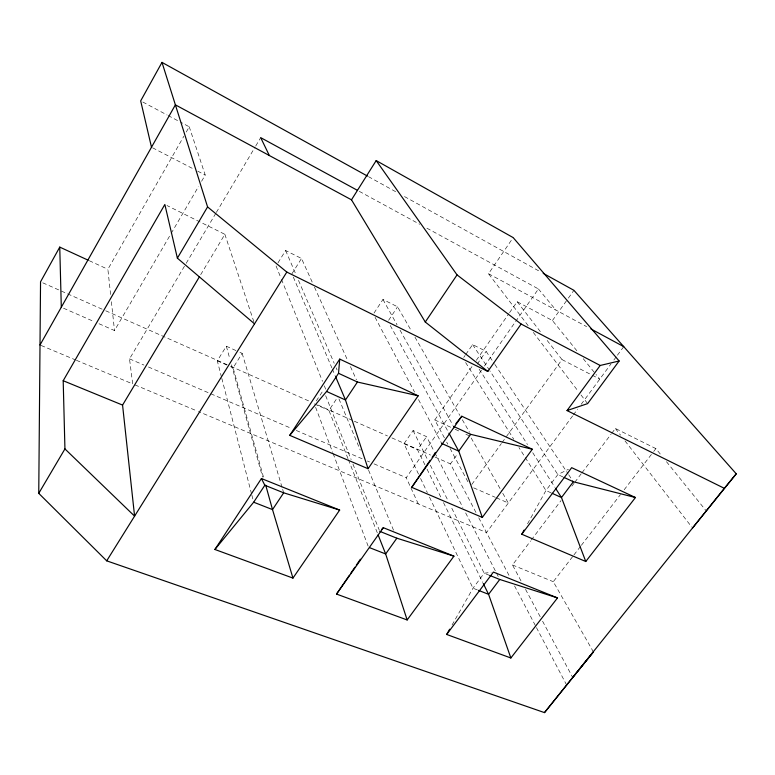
<?xml version="1.0" encoding="UTF-8"?>
<svg xmlns="http://www.w3.org/2000/svg" width="775" height="775" viewBox="0 0 775 775"><rect width="100%" height="100%" fill="white"/><g stroke="black" fill="none" stroke-linecap="round" stroke-linejoin="round"><path stroke-width="0.58" stroke-dasharray="3.88 2.91" d="M527.542 523.832L545.939 490.517L557.855 474.571L568.492 469.272M452.058 624.989L472.992 588.206L484.181 573.219L491.118 572.367M110.602 294.5L107.88 269.283L183.859 136.226M186.252 132.031L189.245 126.8L180.798 122.295M98.987 323.737L114.506 330.537L170.519 234.515M171.13 233.478L198.526 186.513M201.568 181.292L205.22 175.034L189.245 126.8M76.415 360.298L132.68 383.935L129.522 358.873L185.554 264.353M186.174 263.316L215.731 213.454M216.351 212.418L255.14 146.979M255.76 145.942L260.681 137.63M200.686 274.679L224.866 234.312L166.993 205.54M221.505 377.173L217.3 360.811L226.339 346.222L237.935 351.463M277.983 262.851L285.626 250.509L301.504 258.492L312.49 282.759M263.471 477.061L233.11 367.834L242.158 353.371L238.991 351.937M291.933 273.788L301.504 258.492M316.287 400.937L323.427 390.077M374.005 313.09L382.957 299.47L397.556 306.813L411.351 330.857M347.985 458.616L328.929 410.382L338.016 396.664M388.604 320.327L397.556 306.813M528.153 325.674L488.512 273.72L513.176 237.605M418.51 474.126L403.988 443.707L413.085 430.571L426.579 436.664L434.291 451.689M463.731 357.43L465.097 355.454M465.785 354.466L472.634 344.584L486.119 351.366L494.169 363.407M444.404 437.865L434.794 419.924L472.866 365.296M476.325 360.327L508.855 313.642M509.553 312.654L517.167 301.727L552.43 320.54L577.23 351.23M424.913 464.806L417.483 449.703L426.579 436.664M477.216 364.114L486.119 351.366M418.277 503.895L406.226 477.691L481.682 369.985M484.452 366.032L538.441 288.949L425.01 227.153M475.986 512.498L450.459 463.905L457.928 453.404M552.43 320.54L567.678 299.092M568.375 298.123L573.917 290.325M471.81 484.462L501.406 443.494M502.113 442.515L505.639 437.642M506.346 436.664L562.011 359.6L545.842 338.733M572.618 415.913L486.526 532.57L198.507 411.583M573.335 414.945L577.627 409.142M581.192 404.298L611.049 363.843M613.868 360.026L616.687 356.2M617.394 355.241L623.739 346.648M520.994 580.882L512.478 564.965L530.594 540.94M531.321 539.981L561.032 500.563M571.902 486.148L574.072 483.261M574.798 482.302L581.318 473.651M582.044 472.692L611.029 434.242M611.756 433.283L615.379 428.478L655.902 448.618L661.172 455.148M593.408 651.92L553.292 581.705L573.219 555.859M573.965 554.9L580.601 546.278M581.347 545.329L620.465 494.576M624.156 489.79L652.947 452.455M653.693 451.496L655.902 448.618M477.439 589.949L472.992 588.206L429.408 496.94M489.742 575.447L484.181 573.219L450.788 506.211M512.478 564.965L553.292 581.705M41.114 345.466L75.311 359.832M134.918 384.875L197.392 411.118M129.522 358.873L143.966 365.073M148.412 366.982L291.768 428.536M296.215 430.445L362.884 459.081M367.331 460.989L369.559 461.939M373.996 463.847L406.226 477.691M63.521 308.208L94.55 321.799M473.651 487.843L495.332 497.327M496.407 497.802L508.332 503.023L501.173 490.498M42.751 282.807L104.625 310.291M105.729 310.785L229.477 365.752M230.582 366.236L310.136 401.576M317.876 405.015L353.226 420.718M354.33 421.213L387.481 435.938M391.898 437.894L430.571 455.07M434.988 457.037L450.459 463.905M217.3 360.811L226.784 365.025M230.998 366.895L233.11 367.834M314.34 403.901L328.929 410.382M403.988 443.707L417.483 449.703M551.122 492.861L545.939 490.517L518.95 447.514M89.28 260.71L107.88 269.283M434.794 419.924L454.082 428.808M455.157 429.302L460.515 431.772M465.872 434.242L470.154 436.218L500.573 489.451M563.028 476.964L557.855 474.571L489.81 370.779M152.568 147.792L193.401 168.921M197.703 171.139L205.22 175.034M562.011 359.6L599.763 379.13L596.014 374.48M142.794 102.019L167.071 114.971M168.127 115.533L179.742 121.733M488.512 273.72L586.646 326.643M359.28 191.347L419.711 224.266M368.483 176.652L396.015 191.88M404.492 196.569L541.086 272.161M538.441 288.949L555.908 310.068M583.236 358.67L595.258 373.55M666.452 461.677L706.364 511.083M517.167 301.727L540.688 332.088M615.379 428.478L620.572 435.172M625.028 440.917L691.775 527.058M533.297 332.407L578.072 391.094M581.008 394.95L587.615 403.61M494.847 364.405L568.007 473.719M568.676 474.726L573.374 481.75M472.634 344.584L489.151 369.772M479.153 369.171L527.504 444.559M532.735 452.707L554.948 487.349M465.62 362.516L513.815 439.318M414.945 337.125L459.914 415.516M462.307 419.701L469.505 432.247M382.957 299.47L397.081 324.861M400.026 330.15L453.017 425.378M390.271 325.51L448.396 432.14M446.662 442.089L447.795 444.201M450.052 448.415L468.139 482.195M525.547 589.368L540.32 616.958M542.587 621.201L572.706 677.437M375.052 317.275L414.567 392.102M418.51 399.59L441.653 443.416M478.756 517.778L510.076 577.404M514.561 585.939L535.874 626.5M536.436 627.576L566.719 685.216M434.833 452.765L462.898 507.528M465.649 512.895L495.913 571.95M496.465 573.025L498.664 577.317M413.085 430.571L427.626 459.74M430.319 465.145L448.095 500.805M427.035 469.127L441.363 498.267M443.484 502.578L482.738 582.442M420.583 478.475L427.335 492.6M314.485 287.167L347.946 361.073M350.436 366.585L356.432 379.818M285.626 250.509L295.633 273.74M298.491 280.376L334.228 363.339M336.137 367.767L337.086 369.975M293.347 277.111L331.855 367.883M332.33 368.987L335.149 375.623M338.946 398.892L360.259 450.159M368.59 470.212L393.613 530.4M276.065 265.941L281.025 278.264M281.48 279.387L322.516 381.358M324.318 385.843L325.674 389.205M325.665 395.676L351.143 459.585M352.925 464.07L379.304 530.216M348.421 459.73L377.677 533.762M315.619 407.292L332.698 452.435M333.124 453.569L368.125 546.123M224.866 234.312L254.152 322.681M242.158 353.371L282.313 488.211M282.652 489.364L283.679 492.823M226.339 346.222L229.865 358.97M231.463 364.763L262.58 477.148M221.805 378.345L251.565 494.024M251.865 495.196L253.367 501.038M111.387 301.707L114.506 330.537"/><path stroke-width="1.16" d="M572.706 677.437L593.408 651.92L544.496 712.613L106.708 560.838L38.75 493.346L40.542 281.819L59.752 247.109L88.185 260.206M289.743 435.347L326.575 391.443L338.52 373.298L339.741 359.106L418.151 395.802L368.067 468.72L289.743 435.347L339.741 359.106M521.788 534.237L571.679 467.674L635.452 497.531L585.774 561.507L521.788 534.237L524.094 530.071M367.427 176.061L161.994 62.388L140.682 100.895L151.493 147.24M40.009 345.001L175.382 104.848L351.492 199.824L425.281 322.032L487.824 371.428L521.129 324.037L600.199 365.471L619.138 360.985L513.176 237.605L376.185 160.58L351.492 199.824M446.681 634.454L493.423 572.076L557.506 597.913L510.861 657.985L446.681 634.454L449.665 629.193M38.75 493.346L64.935 448.919L63.192 380.728L164.852 204.474L177.378 258.153L254.529 323.834M177.378 258.153L207.574 206.915L161.994 62.388M64.935 448.919L134.588 516.14L122.566 405.083L199.446 276.743M106.708 560.838L286.818 272.073L207.574 206.915M214.898 549.475L261.427 478.533L339.663 510.076L292.95 578.092L214.898 549.475L253.667 502.21L264.827 485.257L261.427 478.533M339.663 510.076L283.679 492.823L272.519 509.592L292.95 578.092M418.151 395.802L357.43 382.027L345.476 399.978L368.067 468.72M425.281 322.032L457.047 274.902L376.185 160.58M381.881 529.141L383.305 527.678L453.937 556.159L407.156 619.961L336.534 594.076L349.477 575.147M350.843 573.151L354.931 567.174M356.287 565.178L360.375 559.201M455.836 423.654L461.793 416.243L532.318 449.248L482.331 517.419L411.719 487.33L430.086 460.379M432.13 457.386L435.531 452.397M336.534 594.076L383.305 527.678M411.719 487.33L461.793 416.243M453.937 556.159L396.858 538.199L385.65 553.96L407.156 619.961M532.318 449.248L470.696 434.329L458.752 451.137L482.331 517.419M543.207 273.333L573.917 290.325L736.25 473.816L724.344 488.327L567.038 410.576L600.199 365.471M619.138 360.985L587.615 403.61L567.038 410.576M557.506 597.913L499.768 579.467L488.579 594.318L510.861 657.985M635.452 497.531L573.374 481.75L561.478 497.54L585.774 561.507M544.496 712.613L724.344 488.327M736.25 473.816L692.521 528.017M253.667 502.21L272.519 509.592L265.728 485.198M369.617 547.673L385.65 553.96L378.113 534.886M478.553 590.385L488.579 594.318L483.271 583.517M264.827 485.257L283.679 492.823M379.75 531.34L396.858 538.199M489.742 575.447L499.768 579.467M63.192 380.728L122.566 405.083M326.575 391.443L345.476 399.978L335.614 376.737M441.653 443.416L458.752 451.137L448.967 433.196M552.158 493.326L561.478 497.54L555.597 488.366M338.52 373.298L357.43 382.027M453.608 426.444L470.696 434.329M564.064 477.448L573.374 481.75M286.818 272.073L487.824 371.428M590.889 328.929L623.739 346.648M357.159 190.185L260.681 137.63L269.342 155.523M457.047 274.902L521.129 324.037M59.752 247.109L61.303 307.229"/></g></svg>
